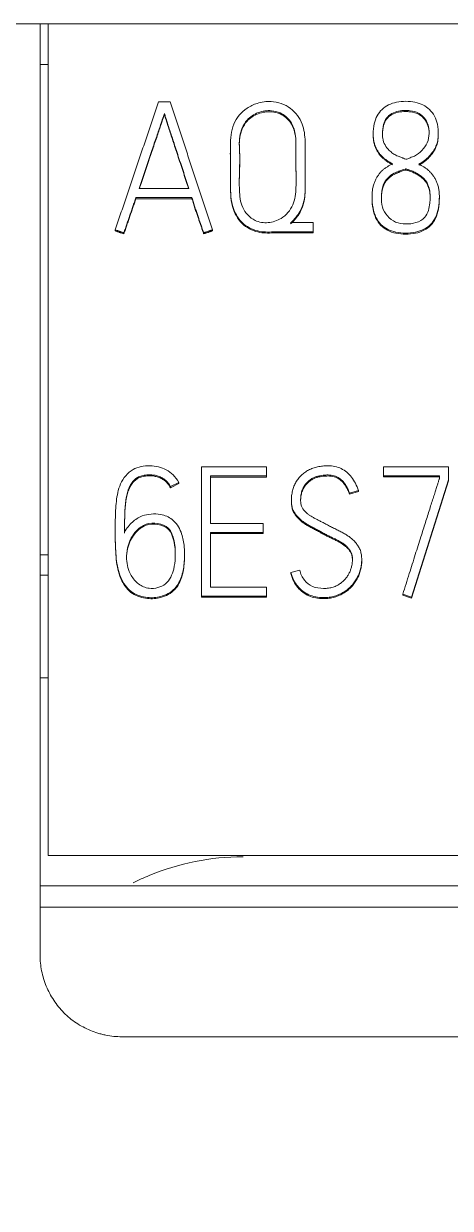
# Model space of a CAD drawing. Header units: millimetres. Extents: x 1359 to 3577, y 1333 to 3557.
# Drawn here: x 2910.47 to 2915.69, y 3315.58 to 3330.08 of the extents above; entities that cross this region are included whole.
import ezdxf

# ---------------------------------------------------------------- set-up
doc = ezdxf.new("R2010")
doc.units = ezdxf.units.MM
doc.set_wipeout_variables(frame=1)
doc.layers.add('000-PI-Oprema', color=30, linetype='Continuous', lineweight=5)
doc.layers.add('002-PI-Kabelska kanalica', color=150, linetype='Continuous')

# ---------------------------------------------------------------- blocks, each defined once
blk = doc.blocks.new('S7-1500 AQ HF - 6ES7532-5HF00-0AB0')
blk.add_wipeout([(0.1, 147), (34.8, 147), (34.8, 0), (0, 0.012)])
at = {"layer": '000-PI-Oprema', "color": 0, "linetype": 'ByBlock', "lineweight": 0}
for p, q in [((5, 147), (0.1, 147)), ((5, 147), (4.9, 147)), ((5, 136.817), (5, 147)), ((29.8, 147), (5, 147)), ((5, 146.5), (4.9, 146.5)), ((6.421, 145.901), (6.421, 145.888)), ((8.975, 145.655), (8.975, 145.642)), ((9.772, 145.642), (9.772, 145.655)), ((8.145, 145.466), (8.145, 145.478)), ((7.228, 145.417), (7.228, 145.404)), ((7.229, 145.226), (7.229, 145.239)), ((7.229, 145.101), (7.229, 145.088)), ((6.073, 144.871), (6.073, 144.858)), ((6.759, 144.871), (6.759, 144.858)), ((8.962, 144.881), (8.962, 144.868)), ((9.786, 144.865), (9.786, 144.878)), ((5.82, 144.477), (5.82, 144.464)), ((5.926, 144.441), (5.926, 144.429)), ((6.901, 144.441), (6.901, 144.429)), ((7.009, 144.477), (7.009, 144.464)), ((8.241, 144.565), (7.966, 144.565)), ((8.241, 144.452), (8.241, 144.565)), ((8.241, 144.452), (8.241, 144.44)), ((6.874, 141.576), (6.874, 139.993)), ((7.671, 141.576), (6.874, 141.576)), ((7.671, 141.464), (7.671, 141.576)), ((9.1, 141.578), (9.1, 141.466)), ((9.899, 141.578), (9.1, 141.578)), ((9.899, 141.417), (9.899, 141.578)), ((6.597, 141.386), (6.495, 141.334)), ((6.597, 141.386), (6.597, 141.374)), ((6.985, 140.882), (6.985, 141.464)), ((6.985, 141.464), (7.671, 141.464)), ((6.985, 141.451), (7.671, 141.451)), ((7.671, 141.464), (7.671, 141.451)), ((9.1, 141.466), (9.1, 141.453)), ((9.1, 141.466), (9.788, 141.466)), ((9.1, 141.453), (9.788, 141.453)), ((9.444, 139.982), (9.899, 141.417)), ((9.444, 139.969), (9.899, 141.405)), ((9.788, 141.466), (9.788, 141.435)), ((9.899, 141.417), (9.899, 141.405)), ((6.597, 141.374), (6.495, 141.321)), ((6.495, 141.334), (6.495, 141.321)), ((8.794, 141.285), (8.685, 141.254)), ((8.794, 141.273), (8.685, 141.242)), ((8.685, 141.254), (8.685, 141.242)), ((8.794, 141.285), (8.794, 141.273)), ((7.975, 141.165), (7.975, 141.152)), ((7.628, 140.882), (6.985, 140.882)), ((7.628, 140.772), (7.628, 140.882)), ((5.82, 140.791), (5.82, 140.778)), ((6.985, 140.103), (6.985, 140.772)), ((6.985, 140.772), (7.628, 140.772)), ((6.985, 140.76), (7.628, 140.76)), ((7.628, 140.772), (7.628, 140.76)), ((4.9, 140.5), (5, 140.5)), ((6.668, 140.488), (6.668, 140.501)), ((8.836, 140.427), (8.836, 140.44)), ((5, 140.25), (4.9, 140.25)), ((7.968, 140.281), (8.077, 140.312)), ((7.968, 140.281), (7.968, 140.269)), ((7.671, 140.103), (6.985, 140.103)), ((7.671, 139.993), (7.671, 140.103)), ((6.874, 139.993), (6.874, 139.98)), ((6.874, 139.993), (7.671, 139.993)), ((6.874, 139.98), (7.671, 139.98)), ((7.671, 139.993), (7.671, 139.98)), ((9.337, 140.017), (9.337, 140.005)), ((9.337, 140.017), (9.444, 139.982)), ((9.337, 140.005), (9.444, 139.969)), ((9.444, 139.982), (9.444, 139.969)), ((5, 138.995), (4.9, 138.995)), ((29.8, 136.817), (5, 136.817)), ((29.9, 136.449), (4.9, 136.449)), ((4.9, 136.185), (4.9, 135.6)), ((29.9, 136.185), (4.9, 136.185)), ((5.9, 134.6), (28.9, 134.6))]:
    blk.add_line(p, q, dxfattribs=at)
for points, knots in [([(4.9, 147), (4.9, 145.915), (4.9, 142.312), (4.9, 138.706), (4.9, 136.185)], [0, 0, 0, 0, 0.301146, 1, 1, 1, 1]), ([(7.966, 144.565), (8.001, 144.595), (8.073, 144.675), (8.144, 144.841), (8.143, 145.077), (8.141, 145.317), (8.149, 145.562), (8.122, 145.784), (7.976, 145.986), (7.753, 146.063), (7.565, 146.036), (7.394, 145.955), (7.24, 145.775), (7.226, 145.511), (7.23, 145.266), (7.227, 145.01), (7.236, 144.755), (7.374, 144.534), (7.579, 144.443), (7.799, 144.455), (8.015, 144.451), (8.17, 144.452), (8.241, 144.452)], [0, 0, 0, 0, 0.030722, 0.073057, 0.117894, 0.189027, 0.235586, 0.28415, 0.33798, 0.394174, 0.432323, 0.46317, 0.520286, 0.581143, 0.636384, 0.687326, 0.754169, 0.805701, 0.854302, 0.89642, 0.952231, 1, 1, 1, 1]), ([(9.213, 145.284), (9.203, 145.289), (9.184, 145.3), (9.156, 145.318), (9.128, 145.337), (9.101, 145.359), (9.075, 145.384), (9.051, 145.412), (9.03, 145.443), (9.011, 145.478), (8.996, 145.516), (8.984, 145.558), (8.977, 145.604), (8.974, 145.676), (8.982, 145.77), (9.017, 145.874), (9.081, 145.955), (9.164, 146.011), (9.263, 146.044), (9.374, 146.054), (9.484, 146.044), (9.585, 146.01), (9.668, 145.953), (9.731, 145.87), (9.766, 145.764), (9.775, 145.662), (9.768, 145.572), (9.746, 145.501), (9.71, 145.436), (9.663, 145.376), (9.604, 145.323), (9.559, 145.295), (9.535, 145.282)], [0, 0, 0, 0, 0.014556, 0.029567, 0.045073, 0.06094, 0.077119, 0.093748, 0.110887, 0.128668, 0.147296, 0.166948, 0.187898, 0.210413, 0.266348, 0.314631, 0.359149, 0.40325, 0.449199, 0.499993, 0.551851, 0.598383, 0.642757, 0.687636, 0.736493, 0.793087, 0.826472, 0.85944, 0.893283, 0.927929, 0.963171, 1, 1, 1, 1]), ([(6.421, 145.901), (6.418, 145.892), (6.411, 145.871), (6.398, 145.831), (6.38, 145.777), (6.358, 145.712), (6.333, 145.638), (6.305, 145.556), (6.275, 145.468), (6.243, 145.375), (6.21, 145.278), (6.177, 145.179), (6.144, 145.081), (6.122, 145.015), (6.111, 144.983)], [0, 0, 0, 0, 0.027278, 0.070772, 0.130481, 0.202611, 0.283368, 0.372754, 0.469089, 0.570695, 0.677572, 0.786406, 0.893882, 1, 1, 1, 1]), ([(6.421, 145.888), (6.418, 145.88), (6.411, 145.858), (6.398, 145.818), (6.38, 145.764), (6.358, 145.699), (6.333, 145.625), (6.305, 145.544), (6.275, 145.456), (6.243, 145.363), (6.21, 145.266), (6.177, 145.167), (6.145, 145.072), (6.124, 145.011), (6.115, 144.983)], [0, 0, 0, 0, 0.027661, 0.071766, 0.132313, 0.205456, 0.287346, 0.377986, 0.475674, 0.578706, 0.687084, 0.797446, 0.90643, 1, 1, 1, 1]), ([(6.721, 144.983), (6.71, 145.015), (6.689, 145.081), (6.657, 145.179), (6.625, 145.278), (6.592, 145.375), (6.562, 145.468), (6.533, 145.556), (6.506, 145.638), (6.482, 145.712), (6.461, 145.777), (6.444, 145.831), (6.431, 145.871), (6.424, 145.892), (6.421, 145.901)], [0, 0, 0, 0, 0.106064, 0.213567, 0.322511, 0.429491, 0.5311, 0.627338, 0.716604, 0.797292, 0.869405, 0.929132, 0.972664, 1, 1, 1, 1]), ([(6.717, 144.983), (6.708, 145.011), (6.688, 145.072), (6.657, 145.167), (6.625, 145.266), (6.592, 145.363), (6.562, 145.456), (6.533, 145.544), (6.506, 145.625), (6.482, 145.699), (6.461, 145.764), (6.444, 145.818), (6.431, 145.858), (6.424, 145.88), (6.421, 145.888)], [0, 0, 0, 0, 0.093515, 0.202527, 0.313001, 0.421482, 0.524517, 0.622107, 0.712625, 0.794447, 0.867572, 0.928138, 0.97228, 1, 1, 1, 1]), ([(7.838, 145.908), (7.804, 145.923), (7.713, 145.945), (7.564, 145.923), (7.406, 145.819), (7.324, 145.62), (7.349, 145.402), (7.338, 145.184), (7.336, 144.968), (7.355, 144.744), (7.504, 144.58), (7.693, 144.553), (7.874, 144.612), (8.013, 144.774), (8.036, 144.997), (8.031, 145.214), (8.026, 145.431), (8.038, 145.633), (7.976, 145.809), (7.888, 145.885), (7.838, 145.908)], [0, 0, 0, 0, 0.03125, 0.078125, 0.125, 0.1875, 0.25, 0.3125, 0.375, 0.4375, 0.5, 0.546875, 0.59375, 0.65625, 0.71875, 0.78125, 0.84375, 0.90625, 0.953125, 1, 1, 1, 1]), ([(7.838, 145.895), (7.804, 145.91), (7.713, 145.932), (7.564, 145.91), (7.406, 145.806), (7.324, 145.608), (7.349, 145.389), (7.34, 145.207), (7.338, 145.097), (7.338, 145.06)], [0, 0, 0, 0, 0.090662, 0.226655, 0.362647, 0.543971, 0.725295, 0.906618, 1, 1, 1, 1]), ([(8.023, 145.637), (8.023, 145.637), (8.013, 145.691), (7.976, 145.797), (7.888, 145.872), (7.838, 145.895)], [0, 0, 0, 0, 0.000167, 0.500083, 1, 1, 1, 1]), ([(9.373, 145.343), (9.378, 145.343), (9.398, 145.343), (9.432, 145.363), (9.5, 145.383), (9.576, 145.448), (9.646, 145.537), (9.664, 145.657), (9.651, 145.789), (9.562, 145.907), (9.447, 145.935), (9.361, 145.94), (9.285, 145.933), (9.202, 145.905), (9.134, 145.849), (9.095, 145.759), (9.087, 145.673), (9.092, 145.588), (9.116, 145.514), (9.163, 145.453), (9.216, 145.412), (9.258, 145.388), (9.297, 145.371), (9.324, 145.36), (9.351, 145.351), (9.364, 145.345), (9.373, 145.343)], [0, 0, 0, 0, 0.007812, 0.03125, 0.0625, 0.125, 0.1875, 0.25, 0.3125, 0.40625, 0.46875, 0.5, 0.546875, 0.59375, 0.640625, 0.6875, 0.75, 0.78125, 0.828125, 0.875, 0.90625, 0.9375, 0.953125, 0.976562, 0.984375, 1, 1, 1, 1]), ([(9.66, 145.654), (9.66, 145.689), (9.649, 145.78), (9.562, 145.894), (9.447, 145.922), (9.361, 145.927), (9.285, 145.92), (9.202, 145.892), (9.134, 145.836), (9.095, 145.747), (9.089, 145.682), (9.089, 145.645)], [0, 0, 0, 0, 0.114744, 0.30519, 0.432154, 0.495636, 0.590859, 0.686082, 0.781305, 0.876528, 1, 1, 1, 1]), ([(9.213, 145.272), (9.203, 145.277), (9.184, 145.287), (9.156, 145.305), (9.128, 145.324), (9.101, 145.346), (9.075, 145.371), (9.051, 145.399), (9.03, 145.43), (9.011, 145.465), (8.996, 145.503), (8.984, 145.545), (8.977, 145.591), (8.975, 145.624), (8.975, 145.643), (8.975, 145.645)], [0, 0, 0, 0, 0.068397, 0.138937, 0.211797, 0.286356, 0.362379, 0.440519, 0.521055, 0.604608, 0.692141, 0.784485, 0.882929, 0.988726, 1, 1, 1, 1]), ([(9.772, 145.645), (9.772, 145.641), (9.772, 145.612), (9.768, 145.559), (9.746, 145.489), (9.71, 145.423), (9.663, 145.363), (9.604, 145.311), (9.559, 145.282), (9.535, 145.269)], [0, 0, 0, 0, 0.025577, 0.182798, 0.338056, 0.497434, 0.660595, 0.826558, 1, 1, 1, 1]), ([(7.966, 144.552), (8.001, 144.583), (8.073, 144.662), (8.144, 144.829), (8.143, 145.065), (8.141, 145.277), (8.145, 145.424), (8.145, 145.466)], [0, 0, 0, 0, 0.141352, 0.336137, 0.542432, 0.869714, 1, 1, 1, 1]), ([(8.033, 145.076), (8.033, 145.118), (8.031, 145.214), (8.029, 145.31), (8.029, 145.365)], [0, 0, 0, 0, 0.434872, 1, 1, 1, 1]), ([(9.535, 145.282), (9.545, 145.277), (9.565, 145.266), (9.594, 145.248), (9.624, 145.228), (9.653, 145.205), (9.68, 145.178), (9.705, 145.148), (9.728, 145.114), (9.748, 145.076), (9.764, 145.034), (9.777, 144.988), (9.784, 144.937), (9.787, 144.855), (9.779, 144.749), (9.745, 144.631), (9.683, 144.54), (9.596, 144.479), (9.491, 144.443), (9.373, 144.434), (9.256, 144.443), (9.151, 144.479), (9.065, 144.54), (9.002, 144.631), (8.968, 144.75), (8.961, 144.856), (8.964, 144.939), (8.97, 144.99), (8.982, 145.035), (8.998, 145.076), (9.016, 145.114), (9.038, 145.148), (9.062, 145.179), (9.089, 145.206), (9.118, 145.23), (9.149, 145.25), (9.18, 145.269), (9.202, 145.279), (9.213, 145.284)], [0, 0, 0, 0, 0.013971, 0.028402, 0.043336, 0.058719, 0.0746, 0.091138, 0.108303, 0.126121, 0.144793, 0.164595, 0.185892, 0.208937, 0.268471, 0.31829, 0.36183, 0.40395, 0.448807, 0.499659, 0.550001, 0.594568, 0.636606, 0.68023, 0.730342, 0.790387, 0.813379, 0.834502, 0.85399, 0.872294, 0.889768, 0.906584, 0.922873, 0.938755, 0.95442, 0.969879, 0.985049, 1, 1, 1, 1]), ([(9.381, 145.222), (9.378, 145.222), (9.373, 145.223), (9.358, 145.216), (9.33, 145.212), (9.286, 145.19), (9.223, 145.168), (9.144, 145.111), (9.083, 145.008), (9.074, 144.884), (9.078, 144.752), (9.145, 144.644), (9.245, 144.561), (9.374, 144.545), (9.5, 144.556), (9.608, 144.616), (9.655, 144.713), (9.669, 144.795), (9.673, 144.868), (9.671, 144.936), (9.659, 144.998), (9.634, 145.056), (9.601, 145.103), (9.561, 145.137), (9.526, 145.16), (9.498, 145.176), (9.472, 145.188), (9.448, 145.198), (9.428, 145.206), (9.411, 145.212), (9.396, 145.216), (9.386, 145.221), (9.381, 145.222)], [0, 0, 0, 0, 0.003906, 0.007812, 0.023438, 0.046875, 0.078125, 0.125, 0.1875, 0.25, 0.3125, 0.375, 0.4375, 0.5, 0.5625, 0.625, 0.671875, 0.71875, 0.75, 0.78125, 0.820312, 0.84375, 0.875, 0.90625, 0.921875, 0.9375, 0.953125, 0.964844, 0.976562, 0.984375, 0.992188, 1, 1, 1, 1]), ([(9.381, 145.209), (9.378, 145.209), (9.373, 145.21), (9.358, 145.203), (9.33, 145.2), (9.286, 145.177), (9.223, 145.155), (9.144, 145.098), (9.083, 144.995), (9.077, 144.907), (9.076, 144.858), (9.076, 144.852)], [0, 0, 0, 0, 0.015104, 0.030208, 0.090623, 0.181247, 0.302078, 0.483325, 0.724988, 0.966651, 1, 1, 1, 1]), ([(9.672, 144.866), (9.672, 144.884), (9.671, 144.927), (9.659, 144.985), (9.634, 145.043), (9.601, 145.09), (9.561, 145.125), (9.526, 145.148), (9.498, 145.163), (9.472, 145.175), (9.448, 145.186), (9.428, 145.193), (9.411, 145.199), (9.396, 145.204), (9.386, 145.208), (9.381, 145.209)], [0, 0, 0, 0, 0.106174, 0.265786, 0.361553, 0.489242, 0.616932, 0.680776, 0.744621, 0.808466, 0.856349, 0.904233, 0.936155, 0.968078, 1, 1, 1, 1]), ([(7.229, 145.088), (7.229, 145.066), (7.229, 144.944), (7.236, 144.743), (7.374, 144.522), (7.579, 144.431), (7.799, 144.443), (8.015, 144.439), (8.17, 144.44), (8.241, 144.44)], [0, 0, 0, 0, 0.046272, 0.250159, 0.407342, 0.555587, 0.684055, 0.854294, 1, 1, 1, 1]), ([(6.901, 144.441), (6.897, 144.454), (6.888, 144.482), (6.874, 144.523), (6.859, 144.565), (6.844, 144.609), (6.829, 144.653), (6.812, 144.702), (6.795, 144.755), (6.777, 144.812), (6.765, 144.851), (6.759, 144.871)], [0, 0, 0, 0, 0.091427, 0.189007, 0.292759, 0.387174, 0.491688, 0.606301, 0.72982, 0.861052, 1, 1, 1, 1]), ([(6.901, 144.429), (6.897, 144.442), (6.888, 144.469), (6.874, 144.511), (6.859, 144.553), (6.844, 144.596), (6.829, 144.641), (6.812, 144.69), (6.795, 144.742), (6.777, 144.799), (6.765, 144.838), (6.759, 144.858)], [0, 0, 0, 0, 0.091427, 0.189007, 0.292759, 0.387174, 0.491688, 0.606301, 0.72982, 0.861052, 1, 1, 1, 1]), ([(9.786, 144.864), (9.785, 144.819), (9.779, 144.734), (9.745, 144.618), (9.683, 144.527), (9.596, 144.466), (9.491, 144.43), (9.373, 144.421), (9.256, 144.43), (9.151, 144.466), (9.065, 144.528), (9.002, 144.619), (8.969, 144.735), (8.962, 144.821), (8.962, 144.866)], [0, 0, 0, 0, 0.098032, 0.184613, 0.260281, 0.333482, 0.411438, 0.499815, 0.587305, 0.664757, 0.737815, 0.813629, 0.90072, 1, 1, 1, 1]), ([(5.933, 140.777), (5.959, 140.825), (6.02, 140.902), (6.138, 140.979), (6.261, 141.001), (6.389, 141), (6.537, 140.937), (6.633, 140.787), (6.668, 140.605), (6.67, 140.424), (6.644, 140.241), (6.558, 140.07), (6.39, 139.978), (6.205, 139.968), (6.017, 140.022), (5.88, 140.199), (5.829, 140.428), (5.819, 140.675), (5.819, 140.92), (5.829, 141.151), (5.868, 141.376), (6.018, 141.565), (6.242, 141.603), (6.459, 141.556), (6.556, 141.456), (6.597, 141.386)], [0, 0, 0, 0, 0.03564, 0.067865, 0.092923, 0.119268, 0.154068, 0.197126, 0.234707, 0.279879, 0.320329, 0.360962, 0.405677, 0.442102, 0.485709, 0.532505, 0.586175, 0.644312, 0.701767, 0.753421, 0.803151, 0.856352, 0.904259, 0.950465, 1, 1, 1, 1]), ([(8.077, 140.312), (8.086, 140.267), (8.125, 140.185), (8.233, 140.1), (8.343, 140.085), (8.428, 140.09), (8.484, 140.102), (8.533, 140.122), (8.575, 140.149), (8.612, 140.179), (8.643, 140.212), (8.669, 140.249), (8.689, 140.287), (8.704, 140.327), (8.714, 140.366), (8.721, 140.404), (8.723, 140.443), (8.721, 140.482), (8.711, 140.52), (8.694, 140.554), (8.671, 140.583), (8.644, 140.61), (8.612, 140.635), (8.577, 140.657), (8.539, 140.679), (8.498, 140.699), (8.454, 140.719), (8.41, 140.742), (8.364, 140.766), (8.318, 140.792), (8.271, 140.817), (8.225, 140.84), (8.18, 140.864), (8.138, 140.891), (8.099, 140.919), (8.064, 140.95), (8.034, 140.984), (8.008, 141.021), (7.988, 141.063), (7.977, 141.11), (7.974, 141.165), (7.977, 141.224), (7.987, 141.283), (8.005, 141.338), (8.03, 141.388), (8.06, 141.434), (8.096, 141.474), (8.138, 141.509), (8.185, 141.538), (8.238, 141.561), (8.296, 141.577), (8.358, 141.587), (8.429, 141.591), (8.507, 141.584), (8.586, 141.557), (8.655, 141.512), (8.715, 141.45), (8.762, 141.374), (8.784, 141.316), (8.794, 141.285)], [0, 0, 0, 0, 0.042395, 0.079774, 0.121236, 0.140075, 0.157254, 0.173247, 0.188397, 0.202796, 0.216711, 0.230265, 0.243508, 0.256652, 0.269293, 0.280934, 0.291684, 0.304893, 0.316879, 0.328106, 0.339273, 0.350814, 0.362909, 0.375637, 0.388999, 0.403044, 0.417696, 0.432849, 0.448511, 0.464937, 0.481153, 0.497163, 0.51278, 0.527863, 0.542482, 0.556645, 0.570443, 0.584077, 0.597961, 0.612786, 0.629037, 0.64828, 0.666584, 0.684253, 0.701354, 0.717933, 0.734308, 0.750738, 0.767515, 0.784992, 0.803232, 0.822275, 0.842375, 0.868294, 0.892965, 0.917787, 0.943448, 0.970498, 1, 1, 1, 1]), ([(6.495, 141.334), (6.487, 141.349), (6.469, 141.378), (6.434, 141.414), (6.393, 141.443), (6.346, 141.464), (6.295, 141.476), (6.237, 141.48), (6.177, 141.476), (6.119, 141.461), (6.071, 141.434), (6.032, 141.396), (6.001, 141.349), (5.978, 141.292), (5.96, 141.227), (5.947, 141.154), (5.94, 141.071), (5.936, 140.98), (5.934, 140.881), (5.933, 140.813), (5.933, 140.777)], [0, 0, 0, 0, 0.043481, 0.085549, 0.127923, 0.170971, 0.214845, 0.260884, 0.317917, 0.367656, 0.41257, 0.456833, 0.503792, 0.555243, 0.612421, 0.675966, 0.746378, 0.823872, 0.908402, 1, 1, 1, 1]), ([(6.495, 141.321), (6.487, 141.336), (6.469, 141.365), (6.434, 141.402), (6.393, 141.43), (6.346, 141.451), (6.295, 141.464), (6.237, 141.468), (6.177, 141.463), (6.119, 141.448), (6.071, 141.421), (6.032, 141.383), (6.001, 141.336), (5.978, 141.28), (5.96, 141.215), (5.947, 141.141), (5.94, 141.058), (5.936, 140.968), (5.934, 140.869), (5.933, 140.8), (5.933, 140.764)], [0, 0, 0, 0, 0.043481, 0.085549, 0.127923, 0.170971, 0.214845, 0.260884, 0.317917, 0.367656, 0.41257, 0.456833, 0.503792, 0.555243, 0.612421, 0.675966, 0.746378, 0.823872, 0.908402, 1, 1, 1, 1]), ([(8.685, 141.254), (8.683, 141.262), (8.678, 141.277), (8.668, 141.3), (8.657, 141.324), (8.643, 141.349), (8.627, 141.374), (8.607, 141.397), (8.585, 141.419), (8.559, 141.438), (8.531, 141.455), (8.498, 141.468), (8.462, 141.475), (8.427, 141.477), (8.394, 141.476), (8.362, 141.473), (8.327, 141.468), (8.289, 141.46), (8.252, 141.446), (8.216, 141.427), (8.181, 141.401), (8.151, 141.369), (8.124, 141.33), (8.102, 141.282), (8.09, 141.225), (8.087, 141.172), (8.09, 141.126), (8.098, 141.093), (8.114, 141.063), (8.134, 141.037), (8.158, 141.013), (8.187, 140.991), (8.219, 140.97), (8.254, 140.949), (8.293, 140.929), (8.333, 140.909), (8.375, 140.887), (8.42, 140.864), (8.467, 140.839), (8.517, 140.813), (8.566, 140.789), (8.614, 140.764), (8.659, 140.737), (8.7, 140.707), (8.738, 140.675), (8.771, 140.637), (8.799, 140.597), (8.821, 140.55), (8.833, 140.497), (8.837, 140.44), (8.833, 140.383), (8.822, 140.326), (8.805, 140.27), (8.78, 140.216), (8.749, 140.167), (8.712, 140.121), (8.669, 140.08), (8.619, 140.045), (8.564, 140.015), (8.503, 139.992), (8.437, 139.978), (8.359, 139.974), (8.274, 139.981), (8.187, 140.007), (8.112, 140.051), (8.049, 140.113), (8, 140.191), (7.977, 140.25), (7.968, 140.281)], [0, 0, 0, 0, 0.006902, 0.014527, 0.0229, 0.03171, 0.040697, 0.049939, 0.059406, 0.069126, 0.079243, 0.089792, 0.100957, 0.11302, 0.121351, 0.131067, 0.142193, 0.154038, 0.166072, 0.178522, 0.191399, 0.204849, 0.219214, 0.234859, 0.25249, 0.272668, 0.283841, 0.294211, 0.304173, 0.314215, 0.324636, 0.335605, 0.347264, 0.35967, 0.372854, 0.386723, 0.401163, 0.416176, 0.433071, 0.449927, 0.466747, 0.483271, 0.499286, 0.514866, 0.530063, 0.545048, 0.560066, 0.575472, 0.591898, 0.609868, 0.627376, 0.645005, 0.66302, 0.681094, 0.698922, 0.71679, 0.734853, 0.753306, 0.772468, 0.792214, 0.812556, 0.833938, 0.86301, 0.889874, 0.915888, 0.942166, 0.969784, 1, 1, 1, 1]), ([(8.685, 141.242), (8.683, 141.249), (8.678, 141.264), (8.668, 141.287), (8.657, 141.312), (8.643, 141.337), (8.627, 141.361), (8.607, 141.384), (8.585, 141.406), (8.559, 141.425), (8.531, 141.442), (8.498, 141.455), (8.462, 141.463), (8.427, 141.465), (8.394, 141.463), (8.362, 141.46), (8.327, 141.456), (8.289, 141.448), (8.252, 141.433), (8.216, 141.414), (8.181, 141.389), (8.151, 141.356), (8.124, 141.317), (8.102, 141.27), (8.091, 141.215), (8.088, 141.176), (8.088, 141.157)], [0, 0, 0, 0, 0.025535, 0.053746, 0.084726, 0.117324, 0.150572, 0.184768, 0.219795, 0.255756, 0.293187, 0.332218, 0.373527, 0.418158, 0.448979, 0.484928, 0.526094, 0.569916, 0.614442, 0.660505, 0.708148, 0.757909, 0.811058, 0.868941, 0.934177, 1, 1, 1, 1]), ([(9.788, 141.435), (9.787, 141.432), (9.783, 141.421), (9.775, 141.399), (9.764, 141.365), (9.75, 141.32), (9.733, 141.266), (9.713, 141.204), (9.69, 141.134), (9.666, 141.058), (9.641, 140.977), (9.614, 140.893), (9.587, 140.807), (9.545, 140.677), (9.489, 140.497), (9.415, 140.263), (9.364, 140.101), (9.337, 140.017)], [0, 0, 0, 0, 0.006664, 0.022274, 0.046836, 0.07897, 0.117297, 0.161819, 0.211415, 0.264968, 0.322476, 0.382404, 0.443215, 0.50491, 0.65714, 0.82217, 1, 1, 1, 1]), ([(8.723, 140.429), (8.722, 140.443), (8.72, 140.47), (8.711, 140.508), (8.694, 140.541), (8.671, 140.57), (8.644, 140.597), (8.612, 140.622), (8.577, 140.645), (8.539, 140.666), (8.498, 140.686), (8.454, 140.707), (8.41, 140.729), (8.364, 140.753), (8.318, 140.779), (8.271, 140.804), (8.225, 140.828), (8.18, 140.851), (8.138, 140.878), (8.099, 140.906), (8.064, 140.937), (8.034, 140.971), (8.008, 141.008), (7.988, 141.05), (7.977, 141.098), (7.975, 141.135), (7.975, 141.155), (7.975, 141.158)], [0, 0, 0, 0, 0.037363, 0.072654, 0.105707, 0.138586, 0.172568, 0.20818, 0.245654, 0.284995, 0.326348, 0.369486, 0.414101, 0.460216, 0.508578, 0.556324, 0.603462, 0.649443, 0.693851, 0.736893, 0.778592, 0.819218, 0.85936, 0.900239, 0.943889, 0.991738, 1, 1, 1, 1]), ([(6.304, 140.887), (6.255, 140.889), (6.162, 140.871), (6.036, 140.759), (5.966, 140.609), (5.951, 140.423), (5.992, 140.262), (6.099, 140.134), (6.255, 140.068), (6.456, 140.12), (6.54, 140.303), (6.558, 140.485), (6.552, 140.668), (6.482, 140.854), (6.353, 140.885), (6.304, 140.887)], [0, 0, 0, 0, 0.0625, 0.125, 0.21875, 0.28125, 0.375, 0.4375, 0.5, 0.59375, 0.6875, 0.75, 0.84375, 0.9375, 1, 1, 1, 1]), ([(6.304, 140.874), (6.255, 140.876), (6.162, 140.859), (6.036, 140.746), (5.97, 140.605), (5.959, 140.499), (5.959, 140.462)], [0, 0, 0, 0, 0.232842, 0.465685, 0.814948, 1, 1, 1, 1]), ([(6.554, 140.501), (6.555, 140.552), (6.545, 140.673), (6.482, 140.841), (6.353, 140.872), (6.304, 140.874)], [0, 0, 0, 0, 0.310868, 0.724347, 1, 1, 1, 1]), ([(6.668, 140.49), (6.668, 140.462), (6.665, 140.374), (6.644, 140.228), (6.558, 140.057), (6.39, 139.966), (6.205, 139.956), (6.017, 140.009), (5.88, 140.186), (5.829, 140.415), (5.821, 140.617), (5.82, 140.74), (5.82, 140.778)], [0, 0, 0, 0, 0.047379, 0.146039, 0.245143, 0.354204, 0.443047, 0.549405, 0.663541, 0.794443, 0.936242, 1, 1, 1, 1]), ([(8.836, 140.429), (8.836, 140.428), (8.836, 140.409), (8.833, 140.37), (8.822, 140.313), (8.805, 140.257), (8.78, 140.204), (8.749, 140.154), (8.712, 140.108), (8.669, 140.067), (8.619, 140.032), (8.564, 140.002), (8.503, 139.979), (8.437, 139.966), (8.359, 139.961), (8.274, 139.968), (8.187, 139.994), (8.112, 140.038), (8.049, 140.1), (8, 140.178), (7.977, 140.237), (7.968, 140.269)], [0, 0, 0, 0, 0.001261, 0.046083, 0.091213, 0.137331, 0.183601, 0.229241, 0.274983, 0.321224, 0.368462, 0.417518, 0.468068, 0.520144, 0.574882, 0.649305, 0.718077, 0.784672, 0.851944, 0.922648, 1, 1, 1, 1]), ([(7.383, 136.804), (6.989, 136.804), (6.526, 136.709), (6.103, 136.517), (6.039, 136.485)], [0, 0, 0, 0, 0.846072, 1, 1, 1, 1]), ([(4.9, 135.6), (4.9, 135.534), (4.907, 135.47), (4.926, 135.374), (4.934, 135.343), (4.953, 135.28), (4.964, 135.249), (5.002, 135.159), (5.032, 135.101), (5.086, 135.02), (5.105, 134.993), (5.147, 134.942), (5.168, 134.917), (5.237, 134.848), (5.288, 134.807), (5.369, 134.752), (5.398, 134.735), (5.456, 134.705), (5.515, 134.677), (5.576, 134.654), (5.623, 134.64), (5.639, 134.635), (5.671, 134.627), (5.687, 134.623), (5.768, 134.607), (5.834, 134.6), (5.9, 134.6)], [0, 0, 0, 0, 0.125, 0.125, 0.1875, 0.1875, 0.25, 0.25, 0.375, 0.375, 0.4375, 0.4375, 0.5, 0.5, 0.625, 0.625, 0.6875, 0.6875, 0.75, 0.8125, 0.8125, 0.84375, 0.84375, 0.875, 0.875, 1, 1, 1, 1])]:
    blk.add_open_spline(points, degree=3, knots=knots, dxfattribs=at)
for points in [[(5.82, 144.477), (6.35, 146.042)], [(6.35, 146.042), (6.492, 146.042)], [(6.492, 146.042), (7.009, 144.477)], [(6.073, 144.871), (5.926, 144.441)], [(6.073, 144.858), (5.926, 144.429)], [(6.759, 144.871), (6.073, 144.871)], [(6.759, 144.858), (6.073, 144.858)], [(6.111, 144.983), (6.721, 144.983)], [(5.926, 144.441), (5.82, 144.477)], [(5.926, 144.429), (5.82, 144.464)], [(7.009, 144.477), (6.901, 144.441)], [(7.009, 144.464), (6.901, 144.429)]]:
    blk.add_open_spline(points, degree=1, dxfattribs=at)
blk = doc.blocks.new('6ES7590-1AB60-0AA0-montažna za 1500')
for p, q in [((46379.794, 47140.626), (46179.794, 47140.626)), ((46379.794, 47135.463), (46179.794, 47135.463))]:
    blk.add_line(p, q)

msp = doc.modelspace()

# ---------------------------------------------------------------- block references
msp.add_blockref('6ES7590-1AB60-0AA0-montažna za 1500', (-43423.223, -43814.604))

# ---------------------------------------------------------------- next in the draw order: block references
at = {"layer": '002-PI-Kabelska kanalica', "color": 0, "linetype": 'ByBlock', "lineweight": 0}
msp.add_blockref('S7-1500 AQ HF - 6ES7532-5HF00-0AB0', (2905.771, 3183.076), dxfattribs=at)

doc.saveas('drawing.dxf')
